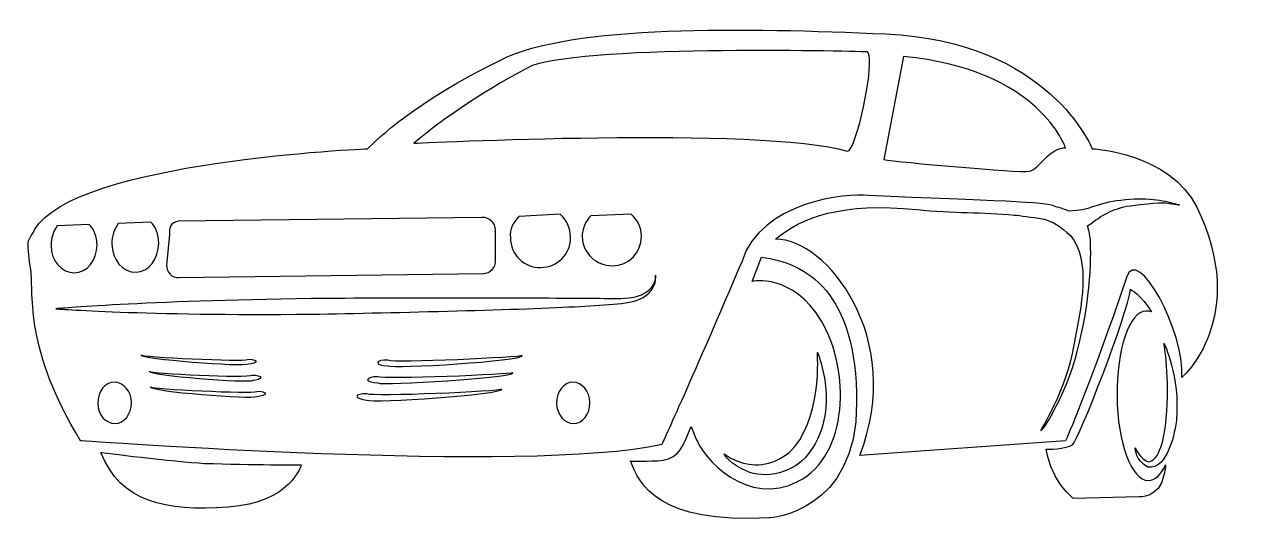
# Model space of a CAD drawing. Header units: centimetres. Extents: x -25.7 to 26.9, y -10.7 to 10.7.
import ezdxf

# ---------------------------------------------------------------- set-up
doc = ezdxf.new("R2010")
doc.units = ezdxf.units.CM
doc.header["$MEASUREMENT"] = 0
doc.layers.add('Layer 1', color=7, linetype='Continuous')

msp = doc.modelspace()

# ---------------------------------------------------------------- linework, layer by layer
at = {"layer": 'Layer 1'}
for points, knots in [([(24.63015, 2.87229), (23.49183, 5.21478), (20.14583, 5.38226), (20.14583, 5.38226), (20.14583, 5.38226), (20.14583, 5.38226), (18.30489, 10.00027), (11.2779, 10.30142), (11.2779, 10.30142), (5.32115, 10.56899), (-2.20876, 10.70287), (-5.21977, 9.19713), (-5.21977, 9.19713), (-9.00059, 7.32306), (-10.50749, 5.81732), (-10.94231, 5.38226), (-10.94231, 5.38226), (-10.94231, 5.38226), (-23.59199, 4.84669), (-25.2314, 1.9019), (-25.2314, 1.9019), (-25.53279, 1.33294), (-25.59994, 1.63433), (-25.39843, 0.19531), (-25.39843, 0.19531), (-25.26407, -0.94258), (-25.66621, -3.21811), (-23.257, -7.13333), (-23.257, -7.13333), (-23.257, -7.13333), (-4.01515, -8.57211), (1.67379, -7.30055), (1.67379, -7.30055), (1.67379, -7.30055), (3.07899, -4.25546), (5.12057, 0.5634), (5.12057, 0.5634), (5.92302, 3.10671), (9.63759, 3.50819), (10.54172, 3.37428), (10.54172, 3.37428), (15.8957, 3.14007), (18.23773, 3.10671), (18.53912, 2.90586), (18.53912, 2.90586), (18.8078, 2.83892), (19.00751, 2.77195), (19.14187, 2.70501), (19.14187, 2.70501), (20.11228, 2.73861), (20.21301, 3.00616), (21.18252, 3.14006), (21.18252, 3.14006), (22.25366, 3.3073), (23.09062, 3.17342), (23.62621, 3.03973), (23.62621, 3.03973), (23.72604, 3.00613), (23.82682, 2.97279), (23.8931, 2.97279), (23.8931, 2.97279), (23.82682, 2.97279), (23.72607, 3.00615), (23.65886, 3.00615), (23.65886, 3.00615), (23.09059, 3.10669), (23.02344, 3.07312), (21.78527, 2.93921), (21.78527, 2.93921), (21.38403, 2.90585), (20.74861, 2.63806), (20.5144, 2.47082), (20.5144, 2.47082), (20.41272, 2.40388), (19.94433, 2.06913), (19.94433, 2.06913), (19.94433, 2.06913), (19.94433, 2.06913), (19.94433, 2.06913), (19.94433, 2.06913), (19.94433, 2.06913), (19.91165, 2.06913), (20.04511, 2.10273), (19.94433, 2.06913), (19.94433, 2.06913), (19.97883, 1.96883), (20.04511, 1.80158), (20.04511, 1.63431), (20.04511, 1.63431), (20.11229, 1.43349), (20.14589, -0.77512), (19.61027, -2.85003), (19.61027, -2.85003), (19.17545, -4.99165), (18.00353, -6.7652), (17.93728, -6.69826), (17.93728, -6.69826), (17.90368, -6.69826), (19.04202, -5.02503), (19.37608, -2.95033), (19.37608, -2.95033), (19.67747, -1.41098), (20.11228, 0.59675), (19.20905, 1.66771), (19.20905, 1.66771), (18.80781, 2.00243), (18.53912, 2.30358), (17.8365, 2.40391), (17.8365, 2.40391), (17.43529, 2.47085), (16.79984, 2.53782), (16.79984, 2.53782), (16.79984, 2.53782), (15.46089, 2.67173), (14.18912, 2.60476), (12.61686, 2.77203), (12.61686, 2.77203), (9.47057, 3.10675), (7.62962, 2.43731), (6.55938, 1.50047), (6.55938, 1.50047), (8.73436, 1.53386), (12.14846, -2.71609), (10.17317, -7.76915), (10.17317, -7.76915), (10.17317, -7.76915), (19.0075, -7.13328), (19.0075, -7.13328), (19.0075, -7.13328), (19.0075, -7.13328), (20.04509, -4.79079), (21.61822, -0.13939), (21.61822, -0.13939), (22.08664, 1.29965), (24.12729, -2.4483), (23.99383, -4.4227), (23.99383, -4.4227), (23.99381, -4.42275), (26.93859, -1.84605), (24.63015, 2.87229)], [0, 0, 0, 0, 0.02777778, 0.02777778, 0.02777778, 0.02777778, 0.05555556, 0.05555556, 0.05555556, 0.05555556, 0.08333333, 0.08333333, 0.08333333, 0.08333333, 0.11111111, 0.11111111, 0.11111111, 0.11111111, 0.13888889, 0.13888889, 0.13888889, 0.13888889, 0.16666667, 0.16666667, 0.16666667, 0.16666667, 0.19444444, 0.19444444, 0.19444444, 0.19444444, 0.22222222, 0.22222222, 0.22222222, 0.22222222, 0.25, 0.25, 0.25, 0.25, 0.27777778, 0.27777778, 0.27777778, 0.27777778, 0.30555556, 0.30555556, 0.30555556, 0.30555556, 0.33333333, 0.33333333, 0.33333333, 0.33333333, 0.36111111, 0.36111111, 0.36111111, 0.36111111, 0.38888889, 0.38888889, 0.38888889, 0.38888889, 0.41666667, 0.41666667, 0.41666667, 0.41666667, 0.44444444, 0.44444444, 0.44444444, 0.44444444, 0.47222222, 0.47222222, 0.47222222, 0.47222222, 0.5, 0.5, 0.5, 0.5, 0.52777778, 0.52777778, 0.52777778, 0.52777778, 0.55555556, 0.55555556, 0.55555556, 0.55555556, 0.58333333, 0.58333333, 0.58333333, 0.58333333, 0.61111111, 0.61111111, 0.61111111, 0.61111111, 0.63888889, 0.63888889, 0.63888889, 0.63888889, 0.66666667, 0.66666667, 0.66666667, 0.66666667, 0.69444444, 0.69444444, 0.69444444, 0.69444444, 0.72222222, 0.72222222, 0.72222222, 0.72222222, 0.75, 0.75, 0.75, 0.75, 0.77777778, 0.77777778, 0.77777778, 0.77777778, 0.80555556, 0.80555556, 0.80555556, 0.80555556, 0.83333333, 0.83333333, 0.83333333, 0.83333333, 0.86111111, 0.86111111, 0.86111111, 0.86111111, 0.88888889, 0.88888889, 0.88888889, 0.88888889, 0.91666667, 0.91666667, 0.91666667, 0.91666667, 0.94444444, 0.94444444, 0.94444444, 0.94444444, 1, 1, 1, 1]), ([(9.63757, 5.28172), (5.99018, 6.35265), (-8.96793, 5.61644), (-8.96793, 5.61644), (-8.96793, 5.61644), (-6.69214, 7.52387), (-3.91531, 8.92931), (-3.91531, 8.92931), (-3.91531, 8.92931), (-1.30459, 9.86636), (10.50813, 9.53161), (10.50813, 9.53161), (10.50813, 9.53161), (10.87576, 9.19713), (10.0061, 5.18141), (9.63757, 5.28172)], [0, 0, 0, 0, 0.2, 0.2, 0.2, 0.2, 0.4, 0.4, 0.4, 0.4, 0.6, 0.6, 0.6, 0.6, 1, 1, 1, 1]), ([(17.43526, 4.41161), (16.99952, 4.34491), (11.7799, 4.8133), (11.21073, 4.9136), (11.21073, 4.9136), (11.21073, 4.9136), (12.04679, 9.33077), (12.04679, 9.33077), (12.04679, 9.33077), (17.87008, 8.79541), (19.0075, 5.4156), (19.0075, 5.4156), (19.0075, 5.4156), (18.33844, 5.48256), (17.87005, 4.47858), (17.43526, 4.41161)], [0, 0, 0, 0, 0.2, 0.2, 0.2, 0.2, 0.4, 0.4, 0.4, 0.4, 0.6, 0.6, 0.6, 0.6, 1, 1, 1, 1]), ([(-24.26011, 2.06915), (-24.26011, 2.06915), (-22.88938, 2.13609), (-22.88938, 2.13609), (-22.88938, 2.13609), (-22.68785, 1.93548), (-22.55352, 1.60073), (-22.55352, 1.26622), (-22.55352, 1.26622), (-22.55352, 0.59674), (-22.98924, 0.06139), (-23.52481, 0.06139), (-23.52481, 0.06139), (-24.06041, 0.06139), (-24.5288, 0.56341), (-24.5288, 1.23265), (-24.5288, 1.23265), (-24.52879, 1.56739), (-24.42804, 1.83494), (-24.26011, 2.06915)], [0, 0, 0, 0, 0.16666667, 0.16666667, 0.16666667, 0.16666667, 0.33333333, 0.33333333, 0.33333333, 0.33333333, 0.5, 0.5, 0.5, 0.5, 0.66666667, 0.66666667, 0.66666667, 0.66666667, 1, 1, 1, 1]), ([(-21.65119, 2.16969), (-21.65119, 2.16969), (-20.24506, 2.23663), (-20.24506, 2.23663), (-20.24506, 2.23663), (-20.04443, 2.03578), (-19.91007, 1.70106), (-19.91007, 1.33295), (-19.91007, 1.33295), (-19.91007, 0.66371), (-20.34581, 0.09499), (-20.88138, 0.09499), (-20.88138, 0.09499), (-21.44965, 0.06139), (-21.91804, 0.63035), (-21.91804, 1.29961), (-21.91804, 1.29961), (-21.91807, 1.63433), (-21.81822, 1.93548), (-21.65119, 2.16969)], [0, 0, 0, 0, 0.16666667, 0.16666667, 0.16666667, 0.16666667, 0.33333333, 0.33333333, 0.33333333, 0.33333333, 0.5, 0.5, 0.5, 0.5, 0.66666667, 0.66666667, 0.66666667, 0.66666667, 1, 1, 1, 1]), ([(-19.4417, 1.70106), (-19.4753, 2.00245), (-19.37452, 2.23663), (-19.07403, 2.26999), (-19.07403, 2.26999), (-19.07403, 2.26999), (-6.02314, 2.43723), (-6.02314, 2.43723), (-6.02314, 2.43723), (-5.72175, 2.43723), (-5.45397, 2.20302), (-5.45397, 1.90187), (-5.45397, 1.90187), (-5.45397, 1.90187), (-5.45397, 0.59673), (-5.45397, 0.59673), (-5.45397, 0.59673), (-5.42037, 0.29558), (-5.68818, 0.02803), (-5.98954, 0.02803), (-5.98954, 0.02803), (-5.98954, 0.02803), (-19.04043, -0.13945), (-19.04043, -0.13945), (-19.04043, -0.13945), (-19.34182, -0.17284), (-19.57603, 0.09494), (-19.57603, 0.39612), (-19.57603, 0.39612), (-19.57603, 0.39612), (-19.4417, 1.70106), (-19.4417, 1.70106)], [0, 0, 0, 0, 0.11111111, 0.11111111, 0.11111111, 0.11111111, 0.22222222, 0.22222222, 0.22222222, 0.22222222, 0.33333333, 0.33333333, 0.33333333, 0.33333333, 0.44444444, 0.44444444, 0.44444444, 0.44444444, 0.55555556, 0.55555556, 0.55555556, 0.55555556, 0.66666667, 0.66666667, 0.66666667, 0.66666667, 0.77777778, 0.77777778, 0.77777778, 0.77777778, 1, 1, 1, 1]), ([(-4.81765, 1.56739), (-4.85215, 1.93548), (-4.68509, 2.23663), (-4.44998, 2.47084), (-4.44998, 2.47084), (-4.44998, 2.47084), (-2.67711, 2.57114), (-2.67711, 2.57114), (-2.67711, 2.57114), (-2.40843, 2.33693), (-2.24139, 1.96884), (-2.24139, 1.60073), (-2.24139, 1.60073), (-2.20871, 0.86453), (-2.81056, 0.29559), (-3.51314, 0.29559), (-3.51314, 0.29559), (-4.2158, 0.26225), (-4.81765, 0.83119), (-4.81765, 1.56739)], [0, 0, 0, 0, 0.16666667, 0.16666667, 0.16666667, 0.16666667, 0.33333333, 0.33333333, 0.33333333, 0.33333333, 0.5, 0.5, 0.5, 0.5, 0.66666667, 0.66666667, 0.66666667, 0.66666667, 1, 1, 1, 1]), ([(-1.73941, 1.60073), (-1.73941, 1.93548), (-1.60598, 2.26999), (-1.37174, 2.50418), (-1.37174, 2.50418), (-1.37174, 2.50418), (0.36845, 2.57112), (0.36845, 2.57112), (0.36845, 2.57112), (0.63623, 2.33691), (0.80327, 2.0024), (0.80327, 1.63431), (0.80327, 1.63431), (0.80327, 0.9315), (0.2677, 0.36254), (-0.43493, 0.36254), (-0.43493, 0.36254), (-1.13756, 0.36256), (-1.70584, 0.89813), (-1.73941, 1.60073)], [0, 0, 0, 0, 0.16666667, 0.16666667, 0.16666667, 0.16666667, 0.33333333, 0.33333333, 0.33333333, 0.33333333, 0.5, 0.5, 0.5, 0.5, 0.66666667, 0.66666667, 0.66666667, 0.66666667, 1, 1, 1, 1]), ([(5.9575, 0.73065), (5.9575, 0.73065), (5.55536, -0.3067), (5.55536, -0.3067), (5.55536, -0.3067), (5.55536, -0.3067), (7.29555, 0.06139), (8.53372, -2.01326), (8.53372, -2.01326), (9.77192, -4.08796), (9.70474, -7.76919), (7.52973, -8.87346), (7.52973, -8.87346), (5.35475, -10.01112), (3.44663, -7.90281), (3.11256, -6.96603), (3.11256, -6.96603), (3.11256, -6.96603), (2.94553, -6.53098), (2.94553, -6.53098), (2.94553, -6.53098), (2.94553, -6.53098), (2.67775, -7.13333), (2.67775, -7.13333), (2.67775, -7.13333), (2.67775, -7.13333), (2.40997, -7.90284), (1.74004, -7.96981), (1.74004, -7.96981), (1.10459, -8.03672), (0.33484, -8.00341), (0.33484, -8.00341), (0.33484, -8.00341), (0.73605, -9.04076), (1.50586, -10.68041), (6.29156, -10.4462), (6.29156, -10.4462), (6.29156, -10.4462), (10.07333, -10.21199), (10.03973, -5.49362), (10.03973, -5.49362), (10.03971, -0.7751), (7.89828, 0.49644), (5.9575, 0.73065)], [0, 0, 0, 0, 0.08333333, 0.08333333, 0.08333333, 0.08333333, 0.16666667, 0.16666667, 0.16666667, 0.16666667, 0.25, 0.25, 0.25, 0.25, 0.33333333, 0.33333333, 0.33333333, 0.33333333, 0.41666667, 0.41666667, 0.41666667, 0.41666667, 0.5, 0.5, 0.5, 0.5, 0.58333333, 0.58333333, 0.58333333, 0.58333333, 0.66666667, 0.66666667, 0.66666667, 0.66666667, 0.75, 0.75, 0.75, 0.75, 0.83333333, 0.83333333, 0.83333333, 0.83333333, 1, 1, 1, 1]), ([(0.97117, -0.94258), (0.36842, -1.34401), (-0.66917, -1.27709), (-1.84019, -1.37761), (-1.84019, -1.37761), (-4.2158, -1.5113), (-9.70414, -1.64518), (-13.35152, -1.71218), (-13.35152, -1.71218), (-20.61269, -1.77909), (-24.32728, -1.47797), (-24.32728, -1.47797), (-24.32728, -1.47797), (-24.32728, -1.47797), (-20.61272, -1.14322), (-13.35152, -1.04289), (-13.35152, -1.04289), (-9.70413, -1.00953), (-4.2158, -1.00953), (-1.84019, -1.04289), (-1.84019, -1.04289), (-0.66917, -1.00953), (0.33482, -1.1768), (0.90399, -0.84204), (0.90399, -0.84204), (1.43956, -0.54089), (1.40598, -0.10584), (1.40598, -0.03892), (1.40598, -0.03892), (1.40598, -0.10583), (1.50584, -0.54091), (0.97117, -0.94258)], [0, 0, 0, 0, 0.11111111, 0.11111111, 0.11111111, 0.11111111, 0.22222222, 0.22222222, 0.22222222, 0.22222222, 0.33333333, 0.33333333, 0.33333333, 0.33333333, 0.44444444, 0.44444444, 0.44444444, 0.44444444, 0.55555556, 0.55555556, 0.55555556, 0.55555556, 0.66666667, 0.66666667, 0.66666667, 0.66666667, 0.77777778, 0.77777778, 0.77777778, 0.77777778, 1, 1, 1, 1]), ([(22.55503, -8.83989), (21.85243, -8.83989), (21.21701, -7.23363), (21.21701, -5.22584), (21.21701, -5.22584), (21.18251, -3.2181), (21.75258, -1.57827), (22.45521, -1.57827), (22.45521, -1.57827), (22.55504, -1.57827), (22.62224, -1.57827), (22.68942, -1.61187), (22.68942, -1.61187), (22.25368, -0.87564), (21.78529, -0.64122), (21.78529, -0.64122), (21.78529, -0.64122), (21.68544, -1.67878), (19.5431, -7.13335), (19.3089, -7.30057), (19.3089, -7.30057), (19.04201, -7.50144), (18.17148, -7.50144), (18.17148, -7.50144), (18.17148, -7.50144), (18.43926, -8.97379), (19.3425, -9.60969), (19.3425, -9.60969), (19.3425, -9.60969), (19.3425, -9.60969), (22.15386, -9.54278), (22.15386, -9.54278), (22.15386, -9.54278), (22.15386, -9.54278), (23.02349, -9.60969), (23.225, -8.60573), (23.225, -8.60573), (23.25768, -8.47182), (23.29128, -8.33795), (23.29128, -8.17068), (23.29128, -8.17068), (23.0906, -8.60571), (22.85639, -8.83989), (22.55503, -8.83989)], [0, 0, 0, 0, 0.08333333, 0.08333333, 0.08333333, 0.08333333, 0.16666667, 0.16666667, 0.16666667, 0.16666667, 0.25, 0.25, 0.25, 0.25, 0.33333333, 0.33333333, 0.33333333, 0.33333333, 0.41666667, 0.41666667, 0.41666667, 0.41666667, 0.5, 0.5, 0.5, 0.5, 0.58333333, 0.58333333, 0.58333333, 0.58333333, 0.66666667, 0.66666667, 0.66666667, 0.66666667, 0.75, 0.75, 0.75, 0.75, 0.83333333, 0.83333333, 0.83333333, 0.83333333, 1, 1, 1, 1]), ([(23.32481, -6.19628), (23.25763, -7.03297), (23.02342, -8.00341), (22.555, -8.03675), (22.555, -8.03675), (22.18644, -7.90284), (22.05301, -7.53476), (21.98673, -7.43445), (21.98673, -7.43445), (22.01941, -7.53475), (21.98673, -7.93644), (22.5214, -8.27093), (22.5214, -8.27093), (22.99072, -8.3379), (23.2576, -7.90284), (23.42463, -7.53475), (23.42463, -7.53475), (23.59259, -7.16666), (23.69334, -6.73161), (23.75959, -6.26319), (23.75959, -6.26319), (23.92755, -4.35576), (23.22492, -2.95032), (23.22492, -2.95032), (23.22492, -2.95032), (23.22492, -2.95032), (23.49184, -4.45609), (23.32481, -6.19628)], [0, 0, 0, 0, 0.125, 0.125, 0.125, 0.125, 0.25, 0.25, 0.25, 0.25, 0.375, 0.375, 0.375, 0.375, 0.5, 0.5, 0.5, 0.5, 0.625, 0.625, 0.625, 0.625, 0.75, 0.75, 0.75, 0.75, 1, 1, 1, 1]), ([(-20.6799, -3.45231), (-20.71348, -3.65292), (-16.26273, -3.98767), (-16.06213, -3.85379), (-16.06213, -3.85379), (-15.8615, -3.85379), (-15.72717, -3.78682), (-15.72717, -3.71988), (-15.72717, -3.71988), (-15.72717, -3.68649), (-15.8942, -3.61958), (-16.09571, -3.65291), (-16.09571, -3.65291), (-16.26271, -3.75349), (-20.71348, -3.55261), (-20.6799, -3.45231)], [0, 0, 0, 0, 0.2, 0.2, 0.2, 0.2, 0.4, 0.4, 0.4, 0.4, 0.6, 0.6, 0.6, 0.6, 1, 1, 1, 1]), ([(-4.31656, -3.4857), (-4.28298, -3.71991), (-9.83759, -4.05466), (-10.0718, -3.9207), (-10.0718, -3.9207), (-10.34048, -3.9207), (-10.54019, -3.85379), (-10.50752, -3.78679), (-10.50752, -3.78679), (-10.50752, -3.71988), (-10.30601, -3.65288), (-10.0718, -3.68649), (-10.0718, -3.68649), (-9.83759, -3.8204), (-4.28298, -3.55261), (-4.31656, -3.4857)], [0, 0, 0, 0, 0.2, 0.2, 0.2, 0.2, 0.4, 0.4, 0.4, 0.4, 0.6, 0.6, 0.6, 0.6, 1, 1, 1, 1]), ([(5.42193, -8.13731), (4.752, -8.03674), (4.38434, -7.70226), (4.35076, -7.70226), (4.35076, -7.70226), (4.38436, -7.73565), (4.61854, -8.17065), (5.32117, -8.43844), (5.32117, -8.43844), (6.02377, -8.77301), (7.4299, -8.60571), (8.1325, -7.46784), (8.1325, -7.46784), (8.83513, -6.3971), (8.76795, -5.25923), (8.6681, -4.52305), (8.6681, -4.52305), (8.53374, -3.75348), (8.36671, -3.35179), (8.36671, -3.35179), (8.36671, -3.35179), (8.29953, -3.28482), (8.63357, -5.32614), (7.5969, -7.09972), (7.5969, -7.09972), (7.06135, -7.96983), (6.09093, -8.27093), (5.42193, -8.13731)], [0, 0, 0, 0, 0.125, 0.125, 0.125, 0.125, 0.25, 0.25, 0.25, 0.25, 0.375, 0.375, 0.375, 0.375, 0.5, 0.5, 0.5, 0.5, 0.625, 0.625, 0.625, 0.625, 0.75, 0.75, 0.75, 0.75, 1, 1, 1, 1]), ([(-20.31134, -4.15496), (-20.34584, -4.35578), (-16.06211, -4.69053), (-15.86147, -4.55665), (-15.86147, -4.55665), (-15.69444, -4.55665), (-15.52651, -4.48968), (-15.52651, -4.42274), (-15.52651, -4.42274), (-15.52651, -4.35577), (-15.69447, -4.32244), (-15.89418, -4.32244), (-15.89418, -4.32244), (-16.0621, -4.45609), (-20.31134, -4.25548), (-20.31134, -4.15496)], [0, 0, 0, 0, 0.2, 0.2, 0.2, 0.2, 0.4, 0.4, 0.4, 0.4, 0.6, 0.6, 0.6, 0.6, 1, 1, 1, 1]), ([(-21.78464, -6.3971), (-22.18588, -6.3971), (-22.52084, -6.02901), (-22.52084, -5.52702), (-22.52084, -5.52702), (-22.52084, -5.02503), (-22.21945, -4.62357), (-21.81824, -4.62357), (-21.81824, -4.62357), (-21.41703, -4.62357), (-21.08114, -5.02505), (-21.08114, -5.49365), (-21.08114, -5.49365), (-21.08111, -5.99543), (-21.3825, -6.3971), (-21.78464, -6.3971)], [0, 0, 0, 0, 0.2, 0.2, 0.2, 0.2, 0.4, 0.4, 0.4, 0.4, 0.6, 0.6, 0.6, 0.6, 1, 1, 1, 1]), ([(-4.7178, -4.22188), (-4.68512, -4.42275), (-10.27331, -4.79084), (-10.50749, -4.65693), (-10.50749, -4.65693), (-10.74173, -4.65693), (-10.94233, -4.58996), (-10.94233, -4.52302), (-10.94233, -4.52302), (-10.94233, -4.45605), (-10.74172, -4.38911), (-10.50749, -4.38911), (-10.50749, -4.38911), (-10.27328, -4.52305), (-4.7178, -4.28887), (-4.7178, -4.22188)], [0, 0, 0, 0, 0.2, 0.2, 0.2, 0.2, 0.4, 0.4, 0.4, 0.4, 0.6, 0.6, 0.6, 0.6, 1, 1, 1, 1]), ([(-2.10708, -6.3971), (-2.50922, -6.3971), (-2.81061, -6.02901), (-2.84418, -5.52702), (-2.84418, -5.52702), (-2.84418, -5.02503), (-2.50922, -4.62357), (-2.14155, -4.62357), (-2.14155, -4.62357), (-1.73941, -4.62357), (-1.40445, -5.02505), (-1.40445, -5.49365), (-1.40445, -5.49365), (-1.40445, -5.99543), (-1.70584, -6.3971), (-2.10708, -6.3971)], [0, 0, 0, 0, 0.2, 0.2, 0.2, 0.2, 0.4, 0.4, 0.4, 0.4, 0.6, 0.6, 0.6, 0.6, 1, 1, 1, 1]), ([(-20.27866, -4.82417), (-20.27866, -5.05862), (-15.89417, -5.35974), (-15.69446, -5.25922), (-15.69446, -5.25922), (-15.49293, -5.22583), (-15.3259, -5.15892), (-15.3259, -5.12553), (-15.3259, -5.12553), (-15.3259, -5.05862), (-15.49293, -4.99162), (-15.69446, -5.02501), (-15.69446, -5.02501), (-15.89417, -5.12556), (-20.27866, -4.92474), (-20.27866, -4.82417)], [0, 0, 0, 0, 0.2, 0.2, 0.2, 0.2, 0.4, 0.4, 0.4, 0.4, 0.6, 0.6, 0.6, 0.6, 1, 1, 1, 1]), ([(-5.18619, -4.92474), (-5.15354, -5.15895), (-10.74173, -5.52704), (-10.97591, -5.39313), (-10.97591, -5.39313), (-11.21012, -5.35974), (-11.41073, -5.29283), (-11.41073, -5.22586), (-11.41073, -5.22586), (-11.41073, -5.15895), (-11.21012, -5.12556), (-10.97591, -5.12556), (-10.97591, -5.12556), (-10.7417, -5.25923), (-5.18619, -5.02505), (-5.18619, -4.92474)], [0, 0, 0, 0, 0.2, 0.2, 0.2, 0.2, 0.4, 0.4, 0.4, 0.4, 0.6, 0.6, 0.6, 0.6, 1, 1, 1, 1]), ([(-22.38649, -7.63532), (-21.54953, -9.77694), (-19.60874, -10.17842), (-16.93266, -9.97776), (-16.93266, -9.97776), (-14.25476, -9.81028), (-13.78634, -8.17063), (-13.78634, -8.17063), (-13.78634, -8.17063), (-13.78634, -8.17063), (-15.92867, -8.17063), (-17.93662, -8.10372), (-17.93662, -8.10372), (-19.2411, -8.03675), (-22.38649, -7.63532), (-22.38649, -7.63532)], [0, 0, 0, 0, 0.2, 0.2, 0.2, 0.2, 0.4, 0.4, 0.4, 0.4, 0.6, 0.6, 0.6, 0.6, 1, 1, 1, 1])]:
    msp.add_open_spline(points, degree=3, knots=knots, dxfattribs=at)

doc.saveas('drawing.dxf')
